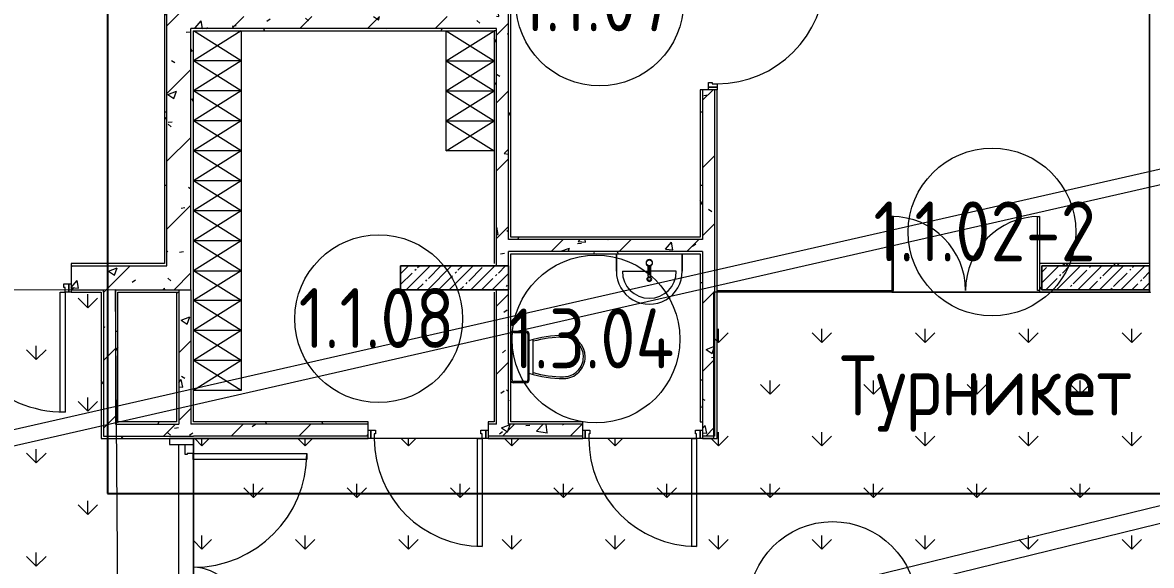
# Model space of a CAD drawing. Header units: millimetres. Extents: x -500089 to 1469082, y -290736 to 166440.
# Drawn here: x 1147699 to 1157119, y -62520 to -57990 of the extents above; entities that cross this region are included whole.
import ezdxf

# ---------------------------------------------------------------- set-up
doc = ezdxf.new("R2010")
doc.units = ezdxf.units.MM
doc.linetypes.add('ASVP_Штриховая_ш3 п1_5', pattern=[4.5, 3, -1.5])
for name, color, linetype, lineweight in [('Аннотация', 7, 'Continuous', 0), ('Витраж', 7, 'Continuous', 0), ('Двери', 7, 'Continuous', 0), ('Линии', 7, 'Continuous', 0), ('Линии разделители', 7, 'ASVP_Штриховая_ш3 п1_5', 0), ('Марки помещений', 7, 'Continuous', 0), ('Несущие колонны', 7, 'Continuous', 0), ('Обобщенные модели', 7, 'Continuous', 0), ('Сантехника', 7, 'Continuous', 0), ('Стены наружные', 7, 'Continuous', 0), ('Стены несущие', 7, 'Continuous', 0), ('Стены отделка', 7, 'Continuous', 0), ('Стены штриховка', 7, 'Continuous', 0), ('экспертиза ДУ пояснения', 6, 'Continuous', 0), ('экспертиза условные обозначения', 1, 'Continuous', 0)]:
    doc.layers.add(name, color=color, linetype=linetype, lineweight=lineweight)
doc.styles.add('GOST Common_1', font='', dxfattribs={"width": 0.9, "height": 700})
doc.styles.add('GOST Common_4', font='', dxfattribs={"width": 0.9, "height": 500})
doc.styles.get('GOST Common_1').set_extended_font_data('GOST Common')
doc.styles.get('GOST Common_4').set_extended_font_data('GOST Common')
pattern_1 = [(0, (1111853.59, -73570.49), (812.8, 203.2), [67.056, -542.544, 67.056, -542.544, -3251.2]), (0, (1111853.59, -73570.49), (812.8, 203.2), [-1219.2, 67.056, -1152.144, 67.056, -542.544, -1422.4]), (0, (1111853.59, -73570.49), (812.8, 203.2), [-3048, 67.056, -339.344, 67.056, -948.944]), (120, (1112158.39, -73468.89), (-582.3764, 602.30545), [67.056, -542.544, 67.056, -542.544, -3251.2]), (120, (1112158.39, -73468.89), (-582.3764, 602.30545), [-1219.2, 67.056, -1152.144, 67.056, -542.544, -1422.4]), (120, (1112158.39, -73468.89), (-582.3764, 602.30545), [-3048, 67.056, -339.344, 67.056, -948.944]), (240, (1112259.99, -73062.49), (-230.4236, -805.50545), [67.056, -542.544, 67.056, -542.544, -3251.2]), (240, (1112259.99, -73062.49), (-230.4236, -805.50545), [-1219.2, 67.056, -1152.144, 67.056, -542.544, -1422.4]), (240, (1112259.99, -73062.49), (-230.4236, -805.50545), [-3048, 67.056, -339.344, 67.056, -948.944])]
pattern_2 = [(45, (1111853.6, -73570.5), (-282.8427, 282.8427), [])]
pattern_3 = [(50, (1111853.6, -73570.5), (728.7365, -63.756), [76.2, -838.2]), (355, (1111853.6, -73570.5), (-140.972, 764.228), [60.96, -670.56]), (100.451, (1111914.3, -73575.8), (587.77, 700.467), [64.76, -712.36]), (46.184, (1111853.6, -73367.3), (1084.316, -168.171), [114.3, -1257.3]), (96.636, (1111943.9, -73381.3), (949.61, 989.71), [97.14, -1068.54]), (351.184, (1111853.6, -73367.3), (949.62, 989.7), [91.44, -1005.84]), (21, (1111955.2, -73418.1), (606.458, -409.0606), [76.2, -838.2]), (326, (1111955.2, -73418.1), (247.208, 736.753), [60.96, -670.56]), (71.451, (1112005.7, -73452.2), (853.668, 327.685), [64.76, -712.36]), (37.5, (1111853.59, -73570.5), (12.3547, 338.2201), [33.528, -628.904, 33.528, -647.192, -673.1]), (37.5, (1111853.59, -73570.5), (12.3547, 338.2201), [-1343.152, 33.528, -639.572]), (7.5, (1111853.6, -73570.5), (267.279, 400.722), [33.528, -354.584, 33.528, -613.664, -256.54]), (7.5, (1111853.6, -73570.5), (267.279, 400.722), [-1035.304, 33.528, -223.012]), (327.5, (1111627.02, -73570.5), (542.3633, -22.9153), [33.528, -220.472, 33.528, -758.952, -1051.56]), (327.5, (1111627.02, -73570.5), (542.3633, -22.9153), [-1046.48, 33.528, -1018.032]), (317.5, (1111525.4, -73570.5), (592.517, 101.707), [33.528, -296.672, 33.528, -492.76, -746.76]), (317.5, (1111525.4, -73570.5), (592.517, 101.707), [-856.488, 33.528, -713.232])]
pattern_4 = [(45, (1111853.6, -73570.5), (-212.132, 212.132), []), (135, (1111853.6, -73570.5), (-212.132, -212.132), [])]

# ---------------------------------------------------------------- blocks, each defined once
blk = doc.blocks.new('ASVP_ДверьДеревянная_1 полотно - Входная_внутр_ 1000х2000h_полотно_ Г Пр _950 в чистоте_-4213381-З Этаж 01')
at = {"layer": 'Двери', "lineweight": 18}
for p, q in [((-500, 1120), (-460, 1120)), ((-500, 120), (-500, 1120)), ((-460, 1120), (-460, 120)), ((-550, 120), (-530, 120)), ((-550, 50), (-550, 120)), ((-530, 120), (-500, 120)), ((-530, 50), (-530, 120)), ((-530, 120), (-530, 50)), ((-460, 120), (-500, 120)), ((-500, 120), (-500, 80)), ((500, 120), (530, 120)), ((500, 80), (500, 120)), ((530, 120), (530, 50)), ((530, 120), (550, 120)), ((530, 50), (530, 120)), ((550, 120), (550, 50)), ((-530, 50), (-550, 50)), ((-490, 50), (-530, 50)), ((-500, 80), (-490, 80)), ((-490, 80), (-490, 50)), ((490, 80), (500, 80)), ((490, 50), (490, 80)), ((530, 50), (490, 50)), ((550, 50), (530, 50))]:
    blk.add_line(p, q, dxfattribs=at)
at = {"layer": 'Двери'}
blk.add_arc((-500, 120), 1000, 0, 90, dxfattribs=at)
blk = doc.blocks.new('ASVP_ДверьДеревянная_1 полотно - Входная_внутр_ 900х2000h_полотно_ Г Пр _850 в чистоте_-4213410-З Этаж 01')
at = {"layer": 'Двери', "lineweight": 18}
for p, q in [((-450, 970), (-410, 970)), ((-450, 70), (-450, 970)), ((-410, 970), (-410, 70)), ((-500, 70), (-480, 70)), ((-500, 0), (-500, 70)), ((-480, 0), (-500, 0)), ((-480, 70), (-450, 70)), ((-480, 0), (-480, 70)), ((-480, 70), (-480, 0)), ((-440, 0), (-480, 0)), ((-410, 70), (-450, 70)), ((-450, 70), (-450, 30)), ((-450, 30), (-440, 30)), ((-440, 30), (-440, 0)), ((440, 30), (450, 30)), ((440, 0), (440, 30)), ((480, 0), (440, 0)), ((450, 70), (480, 70)), ((450, 30), (450, 70)), ((480, 70), (480, 0)), ((480, 70), (500, 70)), ((480, 0), (480, 70)), ((500, 0), (480, 0)), ((500, 70), (500, 0))]:
    blk.add_line(p, q, dxfattribs=at)
at = {"layer": 'Двери'}
blk.add_arc((-450, 70), 900, 0, 90, dxfattribs=at)
blk = doc.blocks.new('ASVP_2D_Раковина - Раковина 550х420-3413900-З Этаж 01')
at = {"layer": 'Сантехника'}
for p, q in [((-384.1, 215), (-384.1, 70)), ((-384.1, 70), (-384.1, 215)), ((-334.1, 215), (-119.1, 215)), ((-119.1, 170.6), (-119.1, 251.9)), ((-115.1, 236), (-115.1, 169.6)), ((-103.1, 236), (-115.1, 236)), ((-103.1, 169.6), (-103.1, 236)), ((-99.1, 251.9), (-99.1, 170.6)), ((115.9, 215), (-99.1, 215)), ((165.9, 70), (165.9, 215)), ((165.9, 215), (165.9, 70))]:
    blk.add_line(p, q, dxfattribs=at)
for centre, radius in [((-109.1, 280), 13.3), ((-109.1, 145), 24.5)]:
    blk.add_circle(centre, radius, dxfattribs=at)
for centre, radius, start, end in [((-109.1, 215), 275, 360, 180), ((-109.1, 215), 275, 360, 180), ((-109.1, 215), 225, 0, 180), ((-109.1, 280), 20, 284.14377, 255.85623), ((-109.1, 251.9), 10, 0, 180), ((-109.1, 145), 27.5, 102.60426, 77.39774), ((-109.1, 145), 25.3, 76.29328, 103.7089)]:
    blk.add_arc(centre, radius, start, end, dxfattribs=at)
blk = doc.blocks.new('ASVP_2D_Унитаз_Слив - Унитаз для взрослых-3413903-З Этаж 01')
at = {"layer": 'Сантехника'}
for p, q in [((-324.1, -200), (-324.1, -90)), ((-299.1, -80), (80.9, -80)), ((105.9, -90), (105.9, -200)), ((-314.1, -195), (-314.1, -95)), ((95.9, -95), (95.9, -195)), ((85.9, -220), (-304.1, -220)), ((80.9, -210), (-299.1, -210)), ((-254.8, -255), (36.7, -255))]:
    blk.add_line(p, q, dxfattribs=at)
for centre, radius, start, end in [((-304.1, -90), 20, 90, 180), ((-299.1, -95), 15, 90, 180), ((80.9, -95), 15, 360, 90), ((85.9, -90), 20, 0, 90), ((-304.1, -200), 20, 180, 270), ((-299.1, -195), 15, 180, 270), ((676.9, -510), 966, 162.52982, 180), ((691.9, -510), 966, 164.69381, 180), ((-910.1, -510), 966, 360, 15.30619), ((-895.1, -510), 966, 360, 17.47018), ((80.9, -195), 15, 270, 0), ((85.9, -200), 20, 270, 0), ((-109.1, -510), 180, 180, 270), ((-109.1, -510), 165, 180, 270), ((-109.1, -510), 165, 270, 360), ((-109.1, -510), 180, 270, 360)]:
    blk.add_arc(centre, radius, start, end, dxfattribs=at)
blk = doc.blocks.new('ADSK_КолоннаЖБ_Прямоугольная - 200x900 мм-3544252-З Этаж 01')
at = {"layer": 'Несущие колонны'}
h = blk.add_hatch(dxfattribs=at)
h.set_pattern_fill('FP_57', color=256, style=0, pattern_type=2)
h.set_pattern_definition([(45, (-44800, -13450), (-89.80256, 89.80256), []), (45, (-44710.2, -13450), (-89.80256, 89.80256), [158.75, -31.75, 13.411, -18.339])])
h.paths.add_polyline_path([(450, -100), (450, 100), (-450, 100), (-450, -100), (142.7, -100)], flags=0)
at = {"layer": 'Несущие колонны', "lineweight": 18}
for p, q in [((-450, -100), (-450, 100)), ((-450, 100), (450, 100)), ((450, 100), (-450, 100)), ((-450, 100), (-450, -100)), ((450, 100), (450, -100)), ((450, -100), (450, 100)), ((450, -100), (-450, -100)), ((-450, -100), (450, -100))]:
    blk.add_line(p, q, dxfattribs=at)
blk = doc.blocks.new('ADSK_КолоннаЖБ_Прямоугольная - 200x900 мм-V306-З Этаж 01')
at = {"layer": 'Несущие колонны'}
h = blk.add_hatch(dxfattribs=at)
h.set_pattern_fill('FP_93', color=256, style=0, pattern_type=2)
h.set_pattern_definition([(45, (-39450, -13450), (-89.80256, 89.80256), []), (45, (-39360.2, -13450), (-89.80256, 89.80256), [158.75, -31.75, 13.411, -18.339])])
h.paths.add_polyline_path([(-450, -100), (450, -100), (450, 100), (-450, 100)], flags=0)
at = {"layer": 'Несущие колонны', "lineweight": 18}
for p, q in [((-450, -100), (-450, 100)), ((-450, 100), (450, 100)), ((450, 100), (-450, 100)), ((-450, 100), (-450, -100)), ((450, 100), (450, -100)), ((450, -100), (450, 100)), ((450, -100), (-450, -100)), ((-450, -100), (450, -100))]:
    blk.add_line(p, q, dxfattribs=at)
blk = doc.blocks.new('ASVP_ДверьАлюминиеваяВитражная_2 полотна - Остекленная-4192768-З Этаж 01')
at = {"layer": 'Двери', "lineweight": 18}
for p, q in [((-662.5, 982.5), (-612.5, 982.5)), ((-662.5, 32.5), (-662.5, 982.5)), ((-612.5, 982.5), (-612.5, 32.5)), ((662.5, 407.5), (612.5, 407.5)), ((612.5, 407.5), (612.5, 32.5)), ((662.5, 32.5), (662.5, 407.5)), ((-737.5, 32.5), (-662.5, 32.5)), ((-737.5, -32.5), (-737.5, 32.5)), ((-612.5, 32.5), (-662.5, 32.5)), ((-662.5, 32.5), (-662.5, -17.5)), ((612.5, 32.5), (662.5, 32.5)), ((737.5, 32.5), (662.5, 32.5)), ((662.5, 32.5), (662.5, -17.5)), ((737.5, -32.5), (737.5, 32.5)), ((-652.5, -32.5), (-737.5, -32.5)), ((-662.5, -17.5), (-652.5, -17.5)), ((-652.5, -17.5), (-652.5, -32.5)), ((662.5, -17.5), (652.5, -17.5)), ((652.5, -17.5), (652.5, -32.5)), ((652.5, -32.5), (737.5, -32.5))]:
    blk.add_line(p, q, dxfattribs=at)
at = {"layer": 'Двери'}
for centre, radius, start, end in [((-662.5, 32.5), 950, 360, 90), ((662.5, 32.5), 375, 90, 180)]:
    blk.add_arc(centre, radius, start, end, dxfattribs=at)
blk = doc.blocks.new('Прямоугольный импост - 50х120 мм Серый-4192765-З Этаж 01')
at = {"layer": 'Витраж'}
for p, q in [((37150, 10585), (37150, 12060)), ((37270, 11985), (37270, 12060)), ((37270, 10710), (37270, 11935)), ((37270, 10585), (37270, 10660))]:
    blk.add_line(p, q, dxfattribs=at)
blk = doc.blocks.new('Прямоугольный импост - 50х200 мм Серый-3581440-З Этаж 01')
at = {"layer": 'Витраж', "lineweight": 18}
for p, q in [((0, 165), (-50, 165)), ((-50, 165), (-50, 32.5)), ((0, -35), (0, 165)), ((-50, -32.5), (-50, -35)), ((-50, -35), (0, -35))]:
    blk.add_line(p, q, dxfattribs=at)
blk = doc.blocks.new('Д_Эскиз_2П - Д_Эскиз_2П Дублирующие двери турникетов-4000549-З Этаж 01')
at = {"layer": 'Обобщенные модели'}
for p, q in [((-600, 624), (-616, 624)), ((-616, 624), (-616, 8)), ((-600, 8), (-600, 624)), ((600, 8), (600, 624)), ((600, 624), (616, 624)), ((616, 624), (616, 232)), ((-616, 8), (-600, 8)), ((616, 8), (600, 8))]:
    blk.add_line(p, q, dxfattribs=at)
for centre, start, end in [((-616, 8), 360, 90), ((616, 8), 90, 180)]:
    blk.add_arc(centre, 616, start, end, dxfattribs=at)
blk = doc.blocks.new('ASVP_ДверьДеревянная_1 полотно - Санузел 900х2000h_полотно_ Г Пр _850 в чистоте_-4213419-З Этаж 01')
at = {"layer": 'Двери', "lineweight": 18}
for p, q in [((-450, 970), (-410, 970)), ((-450, 70), (-450, 970)), ((-410, 970), (-410, 70)), ((-500, 70), (-480, 70)), ((-500, 0), (-500, 70)), ((-480, 0), (-500, 0)), ((-480, 70), (-450, 70)), ((-480, 0), (-480, 70)), ((-480, 70), (-480, 0)), ((-440, 0), (-480, 0)), ((-410, 70), (-450, 70)), ((-450, 70), (-450, 30)), ((-450, 30), (-440, 30)), ((-440, 30), (-440, 0)), ((440, 30), (450, 30)), ((440, 0), (440, 30)), ((480, 0), (440, 0)), ((450, 70), (480, 70)), ((450, 30), (450, 70)), ((480, 70), (480, 0)), ((480, 70), (500, 70)), ((480, 0), (480, 70)), ((500, 0), (480, 0)), ((500, 70), (500, 0))]:
    blk.add_line(p, q, dxfattribs=at)
at = {"layer": 'Двери'}
blk.add_arc((-450, 70), 900, 0, 90, dxfattribs=at)
blk = doc.blocks.new('ASVP_Марка_Помещение_ОдноЗначение - Номер-684784-З Этаж 01')
at = {"layer": 'Марки помещений'}
blk.add_circle((0, 0), 3.5, dxfattribs=at)

msp = doc.modelspace()

# ---------------------------------------------------------------- hatches: boundary and pattern name
at = {"layer": 'Стены штриховка'}
h = msp.add_hatch(dxfattribs=at)
h.set_pattern_fill('FP_174', color=256, style=0, pattern_type=2)
h.set_pattern_definition(pattern_1)
h.paths.add_polyline_path([(1148903.585, -60020.488), (1148903.585, -52740.488), (1148883.585, -52740.488), (1148883.585, -60020.488)], flags=0)
h = msp.add_hatch(dxfattribs=at)
h.set_pattern_fill('FP_201', color=256, style=0, pattern_type=2)
h.set_pattern_definition(pattern_2)
h.paths.add_polyline_path([(1149003.585, -60220.488), (1149103.585, -60220.488), (1149103.585, -52720.488), (1148903.585, -52720.488), (1148903.585, -60220.488)], flags=0)
h = msp.add_hatch(dxfattribs=at)
h.set_pattern_fill('FP_31', color=256, style=0, pattern_type=2)
h.set_pattern_definition(pattern_3)
h.paths.add_polyline_path([(1149003.585, -60220.488), (1149103.585, -60220.488), (1149103.585, -52720.488), (1148903.585, -52720.488), (1148903.585, -60220.488)], flags=0)
h = msp.add_hatch(dxfattribs=at)
h.set_pattern_fill('FP_174', color=256, style=0, pattern_type=2)
h.set_pattern_definition(pattern_1)
h.paths.add_polyline_path([(1149123.585, -60240.488), (1149123.585, -58040.488), (1149103.585, -58041.285), (1149103.585, -60240.488)], flags=0)
h.paths.add_polyline_path([(1149123.585, -57940.488), (1149123.585, -52740.488), (1149103.585, -52740.488), (1149103.585, -57940.488), (1149113.686, -57940.488)], flags=0)
h = msp.add_hatch(dxfattribs=at)
h.set_pattern_fill('FP_201', color=256, style=0, pattern_type=2)
h.set_pattern_definition(pattern_2)
h.paths.add_polyline_path([(1151753.585, -58040.488), (1151753.585, -54590.488), (1151653.585, -54590.488), (1151653.585, -58040.488)], flags=0)
h.paths.add_polyline_path([(1151653.585, -53590.488), (1151753.585, -53590.488), (1151753.585, -52720.488), (1151653.585, -52720.488), (1151653.585, -52740.488)], flags=0)
h = msp.add_hatch(dxfattribs=at)
h.set_pattern_fill('FP_31', color=256, style=0, pattern_type=2)
h.set_pattern_definition(pattern_3)
h.paths.add_polyline_path([(1151753.585, -58040.488), (1151753.585, -54590.488), (1151653.585, -54590.488), (1151653.585, -58040.488)], flags=0)
h.paths.add_polyline_path([(1151653.585, -53590.488), (1151753.585, -53590.488), (1151753.585, -52720.488), (1151653.585, -52720.488), (1151653.585, -52740.488)], flags=0)
h = msp.add_hatch(dxfattribs=at)
h.set_pattern_fill('FP_174', color=256, style=0, pattern_type=2)
h.set_pattern_definition(pattern_1)
h.paths.add_polyline_path([(1151773.585, -58060.488), (1151773.585, -57190.488), (1151753.585, -57190.488), (1151753.585, -58060.488)], flags=0)
h.paths.add_polyline_path([(1151773.585, -57090.488), (1151773.585, -55700.488), (1151753.585, -55700.488), (1151753.585, -57090.488), (1151766.919, -57090.488)], flags=0)
h.paths.add_polyline_path([(1151753.585, -55600.488), (1151773.585, -55600.488), (1151773.585, -54590.488), (1151753.585, -54590.488), (1151753.585, -55569.211)], flags=0)
h.paths.add_polyline_path([(1151753.585, -53590.488), (1151773.585, -53590.488), (1151773.585, -52740.488), (1151753.585, -52740.488)], flags=0)
h = msp.add_hatch(dxfattribs=at)
h.set_pattern_fill('FP_174', color=256, style=0, pattern_type=2)
h.set_pattern_definition(pattern_1)
h.paths.add_polyline_path([(1153353.585, -61320.488), (1153373.585, -61320.488), (1153373.585, -59900.488), (1153353.585, -59900.488), (1153353.585, -60050.488)], flags=0)
h.paths.add_polyline_path([(1153373.585, -59800.488), (1153373.585, -58550.488), (1153353.585, -58550.488), (1153353.585, -59800.488)], flags=0)
h.paths.add_polyline_path([(1153373.585, -57550.488), (1153373.585, -57190.488), (1153353.585, -57190.488), (1153353.585, -57550.488)], flags=0)
h.paths.add_polyline_path([(1153373.585, -57090.488), (1153373.585, -55720.488), (1153353.585, -55720.488), (1153353.585, -57090.488)], flags=0)
h = msp.add_hatch(dxfattribs=at)
h.set_pattern_fill('FP_201', color=256, style=0, pattern_type=2)
h.set_pattern_definition(pattern_2)
h.paths.add_polyline_path([(1153473.585, -61340.488), (1153473.585, -58550.488), (1153373.585, -58550.488), (1153373.585, -61340.488)], flags=0)
h.paths.add_polyline_path([(1153473.585, -57550.488), (1153473.585, -55700.488), (1153373.585, -55700.488), (1153373.585, -57550.488), (1153423.585, -57550.488)], flags=0)
h = msp.add_hatch(dxfattribs=at)
h.set_pattern_fill('FP_31', color=256, style=0, pattern_type=2)
h.set_pattern_definition(pattern_3)
h.paths.add_polyline_path([(1153473.585, -61340.488), (1153473.585, -58550.488), (1153373.585, -58550.488), (1153373.585, -61340.488)], flags=0)
h.paths.add_polyline_path([(1153473.585, -57550.488), (1153473.585, -55700.488), (1153373.585, -55700.488), (1153373.585, -57550.488), (1153423.585, -57550.488)], flags=0)
h = msp.add_hatch(dxfattribs=at)
h.set_pattern_fill('FP_174', color=256, style=0, pattern_type=2)
h.set_pattern_definition(pattern_1)
h.paths.add_polyline_path([(1153473.585, -61440.488), (1153493.585, -61440.488), (1153493.585, -58550.488), (1153473.585, -58550.488), (1153473.585, -61340.488)], flags=0)
h.paths.add_polyline_path([(1153493.585, -57550.488), (1153493.585, -55720.488), (1153473.585, -55720.488), (1153473.585, -57550.488)], flags=0)
h = msp.add_hatch(dxfattribs=at)
h.set_pattern_fill('FP_201', color=256, style=0, pattern_type=2)
h.set_pattern_definition(pattern_2)
h.paths.add_polyline_path([(1149103.585, -58040.488), (1151653.585, -58040.488), (1151653.585, -57940.488), (1149103.585, -57940.488)], flags=0)
h = msp.add_hatch(dxfattribs=at)
h.set_pattern_fill('FP_31', color=256, style=0, pattern_type=2)
h.set_pattern_definition(pattern_3)
h.paths.add_polyline_path([(1149103.585, -58040.488), (1151653.585, -58040.488), (1151653.585, -57940.488), (1149103.585, -57940.488)], flags=0)
h = msp.add_hatch(dxfattribs=at)
h.set_pattern_fill('FP_174', color=256, style=0, pattern_type=2)
h.set_pattern_definition(pattern_1)
h.paths.add_polyline_path([(1150124.483, -58060.488), (1151653.585, -58060.488), (1151653.585, -58040.488), (1149123.585, -58040.488), (1149123.585, -58060.488)], flags=0)
h = msp.add_hatch(dxfattribs=at)
h.set_pattern_fill('FP_174', color=256, style=0, pattern_type=2)
h.set_pattern_definition(pattern_1)
h.paths.add_polyline_path([(1151633.585, -61320.488), (1151653.585, -61320.488), (1151653.585, -60240.488), (1151633.585, -60240.488), (1151633.585, -60308.488)], flags=0)
h.paths.add_polyline_path([(1151653.585, -60000.488), (1151653.585, -58060.488), (1151633.585, -58060.488), (1151633.585, -60000.488)], flags=0)
h = msp.add_hatch(dxfattribs=at)
h.set_pattern_fill('FP_201', color=256, style=0, pattern_type=2)
h.set_pattern_definition(pattern_2)
h.paths.add_polyline_path([(1151653.585, -61340.488), (1151753.585, -61340.488), (1151753.585, -60220.488), (1151653.585, -60220.488), (1151653.585, -61324.359)], flags=0)
h.paths.add_polyline_path([(1151653.585, -60020.488), (1151753.585, -60020.488), (1151753.353, -58040.488), (1151653.585, -58040.488), (1151653.585, -60000.488)], flags=0)
h = msp.add_hatch(dxfattribs=at)
h.set_pattern_fill('FP_31', color=256, style=0, pattern_type=2)
h.set_pattern_definition(pattern_3)
h.paths.add_polyline_path([(1151653.585, -61340.488), (1151753.585, -61340.488), (1151753.585, -60220.488), (1151653.585, -60220.488), (1151653.585, -61324.359)], flags=0)
h.paths.add_polyline_path([(1151653.585, -60020.488), (1151753.585, -60020.488), (1151753.353, -58040.488), (1151653.585, -58040.488), (1151653.585, -60000.488)], flags=0)
h = msp.add_hatch(dxfattribs=at)
h.set_pattern_fill('FP_174', color=256, style=0, pattern_type=2)
h.set_pattern_definition(pattern_1)
h.paths.add_polyline_path([(1151773.585, -61320.488), (1151773.585, -59900.488), (1151753.585, -59900.488), (1151753.585, -61320.488)], flags=0)
h.paths.add_polyline_path([(1151753.585, -59800.488), (1151773.585, -59800.488), (1151773.585, -58060.488), (1151753.585, -58060.488), (1151753.585, -58789.648)], flags=0)
h = msp.add_hatch(dxfattribs=at)
h.set_pattern_fill('FP_201', color=256, style=0, pattern_type=2)
h.set_pattern_definition(pattern_2)
h.paths.add_polyline_path([(1153365.585, -59900.488), (1153373.585, -59900.488), (1153373.585, -59800.488), (1151753.585, -59800.488), (1151753.585, -59900.488), (1153353.585, -59900.488)], flags=0)
h = msp.add_hatch(dxfattribs=at)
h.set_pattern_fill('FP_31', color=256, style=0, pattern_type=2)
h.set_pattern_definition(pattern_3)
h.paths.add_polyline_path([(1153365.585, -59900.488), (1153373.585, -59900.488), (1153373.585, -59800.488), (1151753.585, -59800.488), (1151753.585, -59900.488), (1153353.585, -59900.488)], flags=0)
h = msp.add_hatch(dxfattribs=at)
h.set_pattern_fill('FP_174', color=256, style=0, pattern_type=2)
h.set_pattern_definition(pattern_1)
h.paths.add_polyline_path([(1151773.585, -59800.488), (1153353.585, -59800.488), (1153353.585, -59780.488), (1151773.585, -59780.488)], flags=0)
h = msp.add_hatch(dxfattribs=at)
h.set_pattern_fill('FP_174', color=256, style=0, pattern_type=2)
h.set_pattern_definition(pattern_1)
h.paths.add_polyline_path([(1151773.585, -59920.488), (1153353.585, -59920.488), (1153353.585, -59900.488), (1151773.585, -59900.488)], flags=0)
h = msp.add_hatch(dxfattribs=at)
h.set_pattern_fill('FP_174', color=256, style=0, pattern_type=2)
h.set_pattern_definition(pattern_1)
h.paths.add_polyline_path([(1148473.585, -60020.488), (1148883.585, -60020.488), (1148883.585, -60000.488), (1148103.585, -60000.488), (1148103.585, -60020.488), (1148373.585, -60020.488)], flags=0)
h.paths.add_polyline_path([(1135503.585, -60020.488), (1137063.585, -60020.488), (1137063.585, -60000.488), (1134703.585, -60000.488), (1134703.585, -60020.488)], flags=0)
h.paths.add_polyline_path([(1139004.834, -60020.488), (1147003.585, -60020.488), (1147003.585, -60000.488), (1138253.585, -60000.488), (1138253.585, -60020.488)], flags=0)
h.paths.add_polyline_path([(1137163.585, -60020.488), (1138103.585, -60020.488), (1138103.585, -60000.488), (1137163.585, -60000.488)], flags=0)
h = msp.add_hatch(dxfattribs=at)
h.set_pattern_fill('FP_202', color=256, style=0, pattern_type=2)
h.set_pattern_definition(pattern_4)
h.paths.add_polyline_path([(1156203.585, -60020.488), (1157103.585, -60020.488), (1157103.585, -60000.488), (1156183.585, -60000.488), (1156183.585, -60020.488)], flags=0)
h = msp.add_hatch(dxfattribs=at)
h.set_pattern_fill('FP_201', color=256, style=0, pattern_type=2)
h.set_pattern_definition(pattern_2)
h.paths.add_polyline_path([(1148373.585, -60220.488), (1148903.585, -60219.462), (1148903.585, -60020.488), (1148103.585, -60020.488), (1148103.585, -60220.488)], flags=0)
h.paths.add_polyline_path([(1143452.694, -60220.488), (1145503.585, -60220.488), (1145503.585, -60020.488), (1140953.585, -60020.488), (1140953.585, -60220.488)], flags=0)
h.paths.add_polyline_path([(1146403.585, -60220.488), (1147003.585, -60220.488), (1147003.585, -60020.488), (1146403.585, -60020.488), (1146403.585, -60206.774)], flags=0)
h.paths.add_polyline_path([(1136780.904, -60220.488), (1140053.585, -60220.488), (1140053.585, -60020.488), (1135503.585, -60020.488), (1135503.585, -60220.488)], flags=0)
h = msp.add_hatch(dxfattribs=at)
h.set_pattern_fill('FP_31', color=256, style=0, pattern_type=2)
h.set_pattern_definition(pattern_3)
h.paths.add_polyline_path([(1148373.585, -60220.488), (1148903.585, -60219.462), (1148903.585, -60020.488), (1148103.585, -60020.488), (1148103.585, -60220.488)], flags=0)
h.paths.add_polyline_path([(1143452.694, -60220.488), (1145503.585, -60220.488), (1145503.585, -60020.488), (1140953.585, -60020.488), (1140953.585, -60220.488)], flags=0)
h.paths.add_polyline_path([(1146403.585, -60220.488), (1147003.585, -60220.488), (1147003.585, -60020.488), (1146403.585, -60020.488), (1146403.585, -60206.774)], flags=0)
h.paths.add_polyline_path([(1136780.904, -60220.488), (1140053.585, -60220.488), (1140053.585, -60020.488), (1135503.585, -60020.488), (1135503.585, -60220.488)], flags=0)
h = msp.add_hatch(dxfattribs=at)
h.set_pattern_fill('FP_202', color=256, style=0, pattern_type=2)
h.set_pattern_definition(pattern_4)
h.paths.add_polyline_path([(1156183.585, -60240.488), (1156203.585, -60240.488), (1156203.585, -60020.488), (1156183.585, -60020.932)], flags=0)
h = msp.add_hatch(dxfattribs=at)
h.set_pattern_fill('FP_174', color=256, style=0, pattern_type=2)
h.set_pattern_definition(pattern_1)
h.paths.add_polyline_path([(1149103.585, -60240.488), (1149103.215, -60220.488), (1148473.585, -60220.488), (1148473.585, -60240.488), (1149012.527, -60240.488)], flags=0)
h.paths.add_polyline_path([(1134583.585, -60240.488), (1147003.585, -60240.488), (1147003.585, -60220.488), (1134583.585, -60222.114)], flags=0)
h.paths.add_polyline_path([(1148103.585, -60240.488), (1148373.585, -60240.488), (1148373.585, -60220.488), (1148103.585, -60220.488)], flags=0)
h = msp.add_hatch(dxfattribs=at)
h.set_pattern_fill('FP_174', color=256, style=0, pattern_type=2)
h.set_pattern_definition(pattern_1)
h.paths.add_polyline_path([(1148353.585, -61440.488), (1148373.585, -61440.488), (1148373.585, -60240.488), (1148353.585, -60240.488), (1148353.585, -61439.832)], flags=0)
h = msp.add_hatch(dxfattribs=at)
h.set_pattern_fill('FP_201', color=256, style=0, pattern_type=2)
h.set_pattern_definition(pattern_2)
h.paths.add_polyline_path([(1148473.585, -61340.488), (1148473.585, -60220.488), (1148373.585, -60220.488), (1148373.585, -61340.488)], flags=0)
h = msp.add_hatch(dxfattribs=at)
h.set_pattern_fill('FP_31', color=256, style=0, pattern_type=2)
h.set_pattern_definition(pattern_3)
h.paths.add_polyline_path([(1148473.585, -61340.488), (1148473.585, -60220.488), (1148373.585, -60220.488), (1148373.585, -61340.488)], flags=0)
h = msp.add_hatch(dxfattribs=at)
h.set_pattern_fill('FP_174', color=256, style=0, pattern_type=2)
h.set_pattern_definition(pattern_1)
h.paths.add_polyline_path([(1148493.585, -61320.488), (1148493.585, -60240.488), (1148473.585, -60240.488), (1148473.585, -61320.488)], flags=0)
h = msp.add_hatch(dxfattribs=at)
h.set_pattern_fill('FP_174', color=256, style=0, pattern_type=2)
h.set_pattern_definition(pattern_1)
h.paths.add_polyline_path([(1148983.585, -61340.488), (1149003.585, -61340.488), (1149003.585, -60240.488), (1148983.585, -60240.488), (1148983.585, -61324.19)], flags=0)
h = msp.add_hatch(dxfattribs=at)
h.set_pattern_fill('FP_201', color=256, style=0, pattern_type=2)
h.set_pattern_definition(pattern_2)
h.paths.add_polyline_path([(1149103.585, -61440.488), (1149103.585, -60240.488), (1149003.585, -60240.488), (1149003.585, -61440.488)], flags=0)
h = msp.add_hatch(dxfattribs=at)
h.set_pattern_fill('FP_31', color=256, style=0, pattern_type=2)
h.set_pattern_definition(pattern_3)
h.paths.add_polyline_path([(1149103.585, -61440.488), (1149103.585, -60240.488), (1149003.585, -60240.488), (1149003.585, -61440.488)], flags=0)
h = msp.add_hatch(dxfattribs=at)
h.set_pattern_fill('FP_174', color=256, style=0, pattern_type=2)
h.set_pattern_definition(pattern_1)
h.paths.add_polyline_path([(1149103.585, -61460.488), (1149123.585, -61460.488), (1149123.585, -61440.488), (1149103.585, -61440.488)], flags=0)
h.paths.add_polyline_path([(1149123.585, -61340.488), (1149123.585, -60240.488), (1149103.585, -60240.488), (1149103.585, -61340.488)], flags=0)
h = msp.add_hatch(dxfattribs=at)
h.set_pattern_fill('FP_174', color=256, style=0, pattern_type=2)
h.set_pattern_definition(pattern_1)
h.paths.add_polyline_path([(1148473.585, -61340.488), (1148983.585, -61340.488), (1148983.585, -61320.488), (1148473.585, -61320.488), (1148473.585, -61324.19)], flags=0)
h = msp.add_hatch(dxfattribs=at)
h.set_pattern_fill('FP_174', color=256, style=0, pattern_type=2)
h.set_pattern_definition(pattern_1)
h.paths.add_polyline_path([(1152373.585, -61340.488), (1152373.585, -61320.488), (1151753.585, -61320.488), (1151753.585, -61340.488), (1152348.413, -61340.488)], flags=0)
h.paths.add_polyline_path([(1151583.585, -61340.488), (1151653.585, -61340.488), (1151653.585, -61320.488), (1151583.585, -61320.488), (1151583.585, -61324.19)], flags=0)
h.paths.add_polyline_path([(1150124.483, -61340.488), (1150583.585, -61340.488), (1150583.585, -61320.488), (1149123.585, -61320.488), (1149123.585, -61340.488)], flags=0)
h = msp.add_hatch(dxfattribs=at)
h.set_pattern_fill('FP_201', color=256, style=0, pattern_type=2)
h.set_pattern_definition(pattern_2)
h.paths.add_polyline_path([(1148983.585, -61440.488), (1149003.585, -61440.488), (1149003.585, -61340.488), (1148373.585, -61340.488), (1148373.585, -61440.488)], flags=0)
h = msp.add_hatch(dxfattribs=at)
h.set_pattern_fill('FP_31', color=256, style=0, pattern_type=2)
h.set_pattern_definition(pattern_3)
h.paths.add_polyline_path([(1148983.585, -61440.488), (1149003.585, -61440.488), (1149003.585, -61340.488), (1148373.585, -61340.488), (1148373.585, -61440.488)], flags=0)
h = msp.add_hatch(dxfattribs=at)
h.set_pattern_fill('FP_201', color=256, style=0, pattern_type=2)
h.set_pattern_definition(pattern_2)
h.paths.add_polyline_path([(1152348.413, -61440.488), (1152373.585, -61440.488), (1152373.585, -61340.488), (1151583.585, -61340.488), (1151583.585, -61440.488)], flags=0)
h.paths.add_polyline_path([(1150124.483, -61440.488), (1150583.585, -61440.488), (1150583.585, -61340.488), (1149103.585, -61340.762), (1149103.585, -61440.488), (1149123.585, -61440.488)], flags=0)
h.paths.add_polyline_path([(1153473.585, -61440.488), (1153473.585, -61340.488), (1153373.585, -61340.488), (1153373.585, -61440.488)], flags=0)
h = msp.add_hatch(dxfattribs=at)
h.set_pattern_fill('FP_31', color=256, style=0, pattern_type=2)
h.set_pattern_definition(pattern_3)
h.paths.add_polyline_path([(1152348.413, -61440.488), (1152373.585, -61440.488), (1152373.585, -61340.488), (1151583.585, -61340.488), (1151583.585, -61440.488)], flags=0)
h.paths.add_polyline_path([(1150124.483, -61440.488), (1150583.585, -61440.488), (1150583.585, -61340.488), (1149103.585, -61340.762), (1149103.585, -61440.488), (1149123.585, -61440.488)], flags=0)
h.paths.add_polyline_path([(1153473.585, -61440.488), (1153473.585, -61340.488), (1153373.585, -61340.488), (1153373.585, -61440.488)], flags=0)
h = msp.add_hatch(dxfattribs=at)
h.set_pattern_fill('FP_174', color=256, style=0, pattern_type=2)
h.set_pattern_definition(pattern_1)
h.paths.add_polyline_path([(1148473.585, -61460.488), (1149103.585, -61460.488), (1149103.585, -61440.488), (1148353.585, -61440.488), (1148353.585, -61460.488), (1148373.585, -61460.488)], flags=0)
at = {"layer": 'экспертиза условные обозначения'}
h = msp.add_hatch(dxfattribs=at)
h.set_pattern_fill('GRASS', color=6, scale=24)
h.set_pattern_definition([(90, (1077209.23, -303341.8), (-431.0523, 431.0523), [114.3, -747.8046]), (45, (1077209.2, -303341.8), (-431.0523, 431.0523), [114.3, -495.3]), (135, (1077209.2, -303341.8), (-431.0523, -431.0523), [114.3, -495.3])])
h.paths.add_polyline_path([(1157373.585, -71650.488), (1159333.585, -71650.488), (1159333.585, -55760.488), (1157103.585, -55760.488), (1157103.585, -60240.488), (1153463.585, -60240.488), (1153463.585, -61460.488), (1149123.585, -61460.488), (1149123.585, -73770.488), (1154683.585, -73770.488), (1154683.585, -66250.488), (1157373.585, -66250.488)])
at = {"layer": 'экспертиза условные обозначения', "lineweight": 0}
h = msp.add_hatch(dxfattribs=at)
h.set_pattern_fill('GRASS', color=3, scale=24)
h.set_pattern_definition([(90, (-331989.66, -376763.46), (-431.05229, 431.05229), [114.3, -747.80459]), (45, (-331989.66, -376763.46), (-431.0523, 431.0523), [114.3, -495.3]), (135, (-331989.66, -376763.46), (-431.0523, -431.0523), [114.3, -495.3])])
h.paths.add_polyline_path([(1120453.582, -60250.258), (1120453.582, -63150.258), (1120453.585, -66226.881), (1123753.585, -66270.488), (1120453.585, -66226.881), (1123753.585, -66270.488), (1123753.585, -64270.488), (1136803.585, -64250.488), (1148503.585, -64250.488), (1148473.585, -60220.488), (1125114.982, -60250.258), (1124944.982, -60250.258), (1123434.982, -60250.258), (1121545.382, -60250.258), (1121545.382, -60120.258), (1120535.382, -60120.258), (1120535.382, -60250.258)])

# ---------------------------------------------------------------- linework, layer by layer
at = {"color": 4}
msp.add_lwpolyline([(1148406.389, -61918.488), (1157618.585, -61918.488), (1157618.585, -55160.488), (1148406.389, -55160.488)], close=True, dxfattribs=at)
at = {"layer": 'Линии'}
for p, q in [((1149523.585, -58310.488), (1149123.585, -58060.488)), ((1149523.585, -58060.488), (1149123.585, -58310.488)), ((1149523.585, -58060.488), (1149523.585, -58310.488)), ((1151233.585, -58310.488), (1151233.585, -58060.488)), ((1151233.585, -58060.488), (1151633.585, -58310.488)), ((1151233.585, -58310.488), (1151633.585, -58060.488)), ((1149523.585, -58310.488), (1149123.585, -58310.488)), ((1149523.585, -58560.488), (1149123.585, -58310.488)), ((1149523.585, -58310.488), (1149123.585, -58560.488)), ((1149523.585, -58310.488), (1149523.585, -58560.488)), ((1151233.585, -58310.488), (1151633.585, -58310.488)), ((1151233.585, -58560.488), (1151233.585, -58310.488)), ((1151233.585, -58310.488), (1151633.585, -58560.488)), ((1151233.585, -58560.488), (1151633.585, -58310.488)), ((1149523.585, -58560.488), (1149123.585, -58560.488)), ((1149523.585, -58810.488), (1149123.585, -58560.488)), ((1149523.585, -58560.488), (1149123.585, -58810.488)), ((1149523.585, -58560.488), (1149523.585, -58810.488)), ((1151233.585, -58560.488), (1151633.585, -58560.488)), ((1151233.585, -58810.488), (1151233.585, -58560.488)), ((1151233.585, -58560.488), (1151633.585, -58810.488)), ((1151233.585, -58810.488), (1151633.585, -58560.488)), ((1149523.585, -58810.488), (1149123.585, -58810.488)), ((1149523.585, -59060.488), (1149123.585, -58810.488)), ((1149523.585, -58810.488), (1149123.585, -59060.488)), ((1149523.585, -58810.488), (1149523.585, -59060.488)), ((1151233.585, -58810.488), (1151633.585, -58810.488)), ((1151233.585, -59060.488), (1151233.585, -58810.488)), ((1151233.585, -58810.488), (1151633.585, -59060.488)), ((1151233.585, -59060.488), (1151633.585, -58810.488)), ((1149523.585, -59060.488), (1149123.585, -59060.488)), ((1149523.585, -59310.488), (1149123.585, -59060.488)), ((1149523.585, -59060.488), (1149123.585, -59310.488)), ((1149523.585, -59060.488), (1149523.585, -59310.488)), ((1151633.585, -59060.488), (1151233.585, -59060.488)), ((1149523.585, -59310.488), (1149123.585, -59310.488)), ((1149523.585, -59560.488), (1149123.585, -59310.488)), ((1149523.585, -59310.488), (1149123.585, -59560.488)), ((1149523.585, -59310.488), (1149523.585, -59560.488)), ((1149523.585, -59560.488), (1149123.585, -59560.488)), ((1149523.585, -59810.488), (1149123.585, -59560.488)), ((1149523.585, -59560.488), (1149123.585, -59810.488)), ((1149523.585, -59560.488), (1149523.585, -59810.488)), ((1149523.585, -59810.488), (1149123.585, -59810.488)), ((1149523.585, -60060.488), (1149123.585, -59810.488)), ((1149523.585, -59810.488), (1149123.585, -60060.488)), ((1149523.585, -59810.488), (1149523.585, -60060.488)), ((1149123.585, -60060.488), (1149523.585, -60060.488)), ((1149523.585, -60310.488), (1149123.585, -60060.488)), ((1149523.585, -60060.488), (1149123.585, -60310.488)), ((1149523.585, -60060.488), (1149523.585, -60310.488)), ((1149523.585, -60310.488), (1149123.585, -60310.488)), ((1149523.585, -60560.488), (1149123.585, -60310.488)), ((1149523.585, -60310.488), (1149123.585, -60560.488)), ((1149523.585, -60310.488), (1149523.585, -60560.488)), ((1149523.585, -60560.488), (1149123.585, -60560.488)), ((1149523.585, -60810.488), (1149123.585, -60560.488)), ((1149523.585, -60560.488), (1149123.585, -60810.488)), ((1149523.585, -60560.488), (1149523.585, -60810.488)), ((1149523.585, -60810.488), (1149123.585, -60810.488)), ((1149523.585, -61060.488), (1149123.585, -60810.488)), ((1149523.585, -60810.488), (1149123.585, -61060.488)), ((1149523.585, -60810.488), (1149523.585, -61060.488)), ((1149523.585, -61060.488), (1149123.585, -61060.488))]:
    msp.add_line(p, q, dxfattribs=at)
at = {"layer": 'Линии разделители', "color": 7}
for p, q in [((1157103.585, -60000.488), (1157103.585, -57410.488)), ((1154951.585, -60240.488), (1156183.585, -60240.488)), ((1156203.585, -60240.488), (1157113.585, -60240.488)), ((1157103.585, -60230.488), (1157103.585, -60220.488))]:
    msp.add_line(p, q, dxfattribs=at)
at = {"layer": 'Стены наружные'}
for p, q in [((1153493.585, -60224.488), (1154951.585, -60224.488)), ((1154951.585, -60240.488), (1153493.585, -60240.488)), ((1154951.585, -60240.488), (1154951.585, -60224.488))]:
    msp.add_line(p, q, dxfattribs=at)
at = {"layer": 'Стены несущие'}
for p, q in [((1148903.585, -60020.488), (1148903.585, -52720.488)), ((1151753.585, -59800.488), (1151753.585, -57190.488)), ((1149103.585, -60220.488), (1149103.585, -58040.488)), ((1151653.585, -58040.488), (1149103.585, -58040.488)), ((1151653.585, -60020.488), (1151653.585, -58040.488)), ((1153423.585, -58550.488), (1153373.585, -58550.488)), ((1153373.585, -58550.488), (1153373.585, -59800.488)), ((1153473.585, -58550.488), (1153473.585, -61440.488)), ((1153373.585, -59800.488), (1151753.585, -59800.488)), ((1151753.585, -60020.488), (1151753.585, -59900.488)), ((1153373.585, -59900.488), (1151753.585, -59900.488)), ((1153373.585, -59900.488), (1153373.585, -61320.488)), ((1148103.585, -60020.488), (1148103.585, -60170.488)), ((1148103.585, -60020.488), (1148903.585, -60020.488)), ((1148103.585, -60220.488), (1148373.585, -60220.488)), ((1148373.585, -60240.488), (1148373.585, -60220.488)), ((1148373.585, -60240.488), (1148373.585, -61440.488)), ((1148473.585, -60220.488), (1149103.585, -60220.488)), ((1148473.585, -60220.488), (1148473.585, -61340.488)), ((1149003.585, -60220.488), (1149003.585, -61340.488)), ((1149103.585, -60220.488), (1149103.585, -61340.488)), ((1151653.585, -61340.488), (1151653.585, -60220.488)), ((1151753.585, -61340.488), (1151753.585, -60220.488)), ((1148473.585, -61340.488), (1149003.585, -61340.488)), ((1150583.585, -61340.488), (1149103.585, -61340.488)), ((1150583.585, -61390.488), (1150583.585, -61340.488)), ((1151583.585, -61340.488), (1151583.585, -61390.488)), ((1151653.585, -61340.488), (1151583.585, -61340.488)), ((1152373.585, -61340.488), (1151753.585, -61340.488)), ((1152373.585, -61390.488), (1152373.585, -61340.488)), ((1153373.585, -61340.488), (1153373.585, -61390.488)), ((1148373.585, -61440.488), (1149123.585, -61440.488)), ((1150583.585, -61440.488), (1149123.585, -61440.488)), ((1152373.585, -61440.488), (1151583.585, -61440.488)), ((1153473.585, -61440.488), (1153373.585, -61440.488))]:
    msp.add_line(p, q, dxfattribs=at)
at = {"layer": 'Стены отделка'}
for p, q in [((1148883.585, -52740.488), (1148883.585, -60000.488)), ((1151773.585, -59780.488), (1151773.585, -57210.488)), ((1149123.585, -60240.488), (1149123.585, -58060.488)), ((1149123.585, -58060.488), (1151633.585, -58060.488)), ((1151633.585, -58060.488), (1151633.585, -60000.488)), ((1153373.585, -58550.488), (1153353.585, -58550.488)), ((1153353.585, -58550.488), (1153353.585, -59780.488)), ((1153493.585, -61460.488), (1153493.585, -58550.488)), ((1153353.585, -59780.488), (1151773.585, -59780.488)), ((1148883.585, -60000.488), (1148103.585, -60000.488)), ((1148103.585, -60000.488), (1148103.585, -60020.488)), ((1151773.585, -61320.488), (1151773.585, -59920.488)), ((1151773.585, -59920.488), (1153353.585, -59920.488)), ((1153353.585, -59920.488), (1153353.585, -61320.488)), ((1157103.585, -60000.488), (1156183.585, -60000.488)), ((1156183.585, -60000.488), (1156183.585, -60240.488)), ((1148103.585, -60240.488), (1148353.585, -60240.488)), ((1148353.585, -60240.488), (1148353.585, -61460.488)), ((1148493.585, -60240.488), (1148983.585, -60240.488)), ((1148493.585, -61320.488), (1148493.585, -60240.488)), ((1148983.585, -60240.488), (1148983.585, -61320.488)), ((1149123.585, -61320.488), (1149123.585, -60240.488)), ((1151633.585, -60240.488), (1151633.585, -61320.488)), ((1156183.585, -60240.488), (1156203.585, -60240.488)), ((1148983.585, -61320.488), (1148493.585, -61320.488)), ((1150583.585, -61320.488), (1149123.585, -61320.488)), ((1150583.585, -61340.488), (1150583.585, -61320.488)), ((1151633.585, -61320.488), (1151583.585, -61320.488)), ((1151583.585, -61320.488), (1151583.585, -61340.488)), ((1152373.585, -61320.488), (1151773.585, -61320.488)), ((1152373.585, -61340.488), (1152373.585, -61320.488)), ((1153353.585, -61320.488), (1153373.585, -61320.488)), ((1153373.585, -61320.488), (1153373.585, -61340.488)), ((1148353.585, -61460.488), (1150583.585, -61460.488)), ((1151583.585, -61460.488), (1152373.585, -61460.488)), ((1153373.585, -61460.488), (1153493.585, -61460.488))]:
    msp.add_line(p, q, dxfattribs=at)
at = {"layer": 'Стены штриховка'}
for p, q in [((1151653.585, -58060.488), (1151633.585, -58060.488)), ((1148983.585, -60240.488), (1149003.585, -60240.488))]:
    msp.add_line(p, q, dxfattribs=at)
at = {"layer": 'экспертиза ДУ пояснения'}
for p, q in [((1117843.141, -68145.077), (1326068.788, -20876.663)), ((1326068.788, -20876.663), (1118766.945, -68096.993)), ((1125772.111, -69675.881), (1326068.788, -20876.663)), ((1326068.788, -20876.663), (1126695.914, -69627.797))]:
    msp.add_line(p, q, dxfattribs=at)
at = {"layer": 'экспертиза условные обозначения', "color": 6}
msp.add_lwpolyline([(1157373.585, -71650.488), (1159333.585, -71650.488), (1159333.585, -55760.488), (1157103.585, -55760.488), (1157103.585, -60240.488), (1153463.585, -60240.488), (1153463.585, -61460.488), (1149123.585, -61460.488), (1149123.585, -73770.488), (1154683.585, -73770.488), (1154683.585, -66250.488), (1157373.585, -66250.488), (1157373.585, -71650.488)], dxfattribs=at)
at = {"layer": 'экспертиза условные обозначения', "color": 3, "lineweight": 0}
msp.add_lwpolyline([(1136803.585, -64250.488), (1148503.585, -64250.488), (1148473.585, -60220.488), (1125114.982, -60250.258)], dxfattribs=at)

# ---------------------------------------------------------------- block references
at = {"layer": 'Витраж', "rotation": 89.99999999999993}
msp.add_blockref('Прямоугольный импост - 50х200 мм Серый-3581440-З Этаж 01', (1149088.585, -61460.488), dxfattribs=at)
at = {"layer": 'Витраж'}
msp.add_blockref('Прямоугольный импост - 50х120 мм Серый-4192765-З Этаж 01', (1111853.585, -73570.488), dxfattribs=at)
at = {"layer": 'Двери'}
for name, p, rotation in [('ASVP_ДверьДеревянная_1 полотно - Входная_внутр_ 900х2000h_полотно_ Г Пр _850 в чистоте_-4213410-З Этаж 01', (1153423.585, -58050.488), 269.9999999999999), ('ASVP_ДверьДеревянная_1 полотно - Входная_внутр_ 1000х2000h_полотно_ Г Пр _950 в чистоте_-4213381-З Этаж 01', (1147553.585, -60120.488), 180), ('ASVP_ДверьДеревянная_1 полотно - Входная_внутр_ 900х2000h_полотно_ Г Пр _850 в чистоте_-4213410-З Этаж 01', (1151083.585, -61390.488), 180), ('ASVP_ДверьДеревянная_1 полотно - Санузел 900х2000h_полотно_ Г Пр _850 в чистоте_-4213419-З Этаж 01', (1152873.585, -61390.488), 180), ('ASVP_ДверьАлюминиеваяВитражная_2 полотна - Остекленная-4192768-З Этаж 01', (1149088.585, -62247.988), 269.9999999999999)]:
    msp.add_blockref(name, p, dxfattribs=dict(at, rotation=rotation))
msp.add_blockref('Д_Эскиз_2П - Д_Эскиз_2П Дублирующие двери турникетов-4000549-З Этаж 01', (1155567.585, -60232.488), dxfattribs=at)
at = {"layer": 'Марки помещений', "xscale": 199.9999999999999, "yscale": 199.9999999999999, "zscale": 199.9999999999999}
for p in [(1152513.974, -57818.363), (1155788.77, -59738.238), (1150670.79, -60461.37), (1152483.863, -60631.291), (1154457.846, -62854.295)]:
    msp.add_blockref('ASVP_Марка_Помещение_ОдноЗначение - Номер-684784-З Этаж 01', p, dxfattribs=at)
at = {"layer": 'Несущие колонны'}
for name, p in [('ADSK_КолоннаЖБ_Прямоугольная - 200x900 мм-V306-З Этаж 01', (1151303.585, -60120.488)), ('ADSK_КолоннаЖБ_Прямоугольная - 200x900 мм-3544252-З Этаж 01', (1156653.585, -60120.488))]:
    msp.add_blockref(name, p, dxfattribs=at)
at = {"layer": 'Сантехника'}
for name, p, rotation in [('ASVP_2D_Раковина - Раковина 550х420-3413900-З Этаж 01', (1152819.511, -59850.488), 180), ('ASVP_2D_Унитаз_Слив - Унитаз для взрослых-3413903-З Этаж 01', (1151703.585, -60671.413), 89.99999999999984)]:
    msp.add_blockref(name, p, dxfattribs=dict(at, rotation=rotation))

# ---------------------------------------------------------------- texts
at = {"layer": 'Аннотация', "insert": (1154517.109, -60768.008), "char_height": 500, "width": 3623.6275, "attachment_point": 1, "style": 'GOST Common_4'}
msp.add_mtext('Турникет', dxfattribs=at)
at = {"layer": 'Марки помещений', "char_height": 500, "attachment_point": 1, "style": 'GOST Common_1'}
for s, insert, width in [('1.1.07', (1151845.26, -57562.912), 1645.06275), ('1.1.02-2', (1154798.755, -59482.787), 2424.303), ('1.1.08', (1150002.076, -60205.92), 1645.06275), ('1.3.04', (1151749.449, -60375.841), 1803.79687)]:
    msp.add_mtext(s, dxfattribs=dict(at, insert=insert, width=width))

doc.saveas('drawing.dxf')
